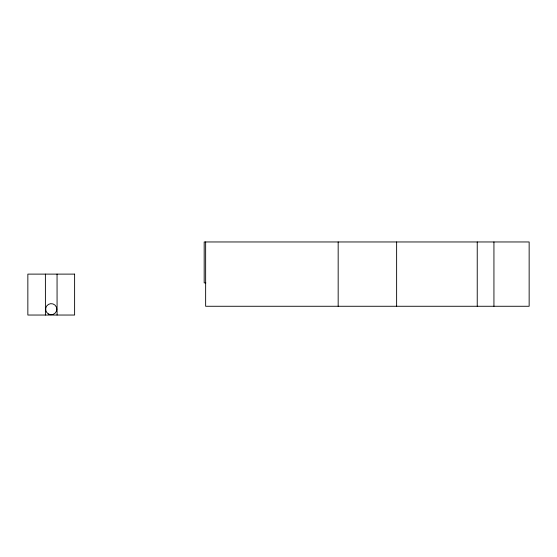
<?xml version="1.0" encoding="UTF-8"?>
<svg xmlns="http://www.w3.org/2000/svg" width="557" height="557" viewBox="0 0 557 557"><rect width="100%" height="100%" fill="white"/><g stroke="black" fill="none" stroke-linecap="round" stroke-linejoin="round"><path stroke-width="0.84" d="M205.825 282.886L204.182 282.886L204.182 241.961L529.15 241.961L529.15 306.266L205.644 306.266L205.644 241.961M57.051 274.114L57.079 315.039M45.389 274.114L45.416 315.039M493.934 241.961L493.934 306.266M477.238 241.961L477.238 306.266M396.626 241.961L396.626 306.266M338.169 241.961L338.169 306.266M74.617 274.114L27.85 274.114L27.85 315.039L74.617 315.039L74.617 274.114M48.459 314.002A5.556 5.556 0 0 0 56.786 309.191A5.556 5.556 0 0 0 48.459 304.38A5.556 5.556 0 0 0 48.459 314.002"/></g></svg>
